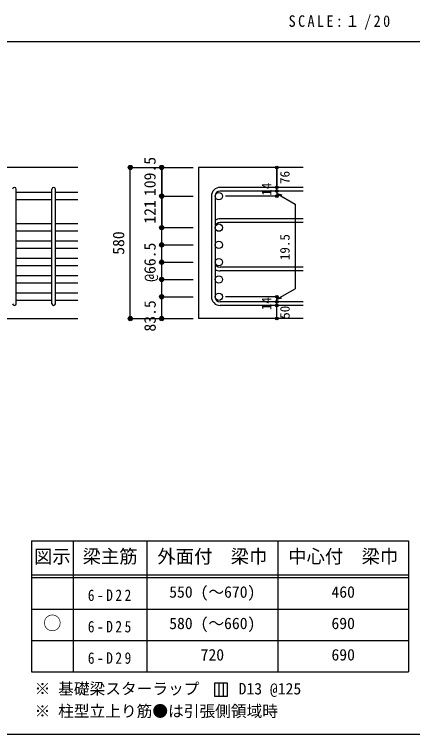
# Model space of a CAD drawing. Units: millimetres at full size, sheet at 1:20. Extents: x -3982 to 3969, y -2797 to 2801.
# Drawn here: x 900 to 2422, y -2797 to -45 of the extents above; entities that cross this region are included whole.
import ezdxf
from ezdxf.enums import TextEntityAlignment as Align

# ---------------------------------------------------------------- set-up
doc = ezdxf.new("R2010")
doc.units = ezdxf.units.MM
doc.header["$LTSCALE"] = 20
doc.header["$PDMODE"] = 32
doc.header["$PDSIZE"] = 10
for name, color, linetype in [('6-1_躯体線', 2, 'Continuous'), ('6-5_梁主筋', 7, 'Continuous'), ('6-6_S.T.P.', 7, 'Continuous'), ('6-7_文字', 7, 'Continuous'), ('6-D_寸法', 4, 'Continuous'), ('6-E_枠', 7, 'Continuous'), ('F-0_枠', 6, 'Continuous')]:
    doc.layers.add(name, color=color, linetype=linetype)
doc.styles.add('ＭＳ ゴシック', font='')
doc.styles.get('ＭＳ ゴシック').set_extended_font_data('MS Gothic')

msp = doc.modelspace()

# ---------------------------------------------------------------- linework, layer by layer
at = {"layer": '6-1_躯体線'}
for p, q in [((1143.29, -629.67), (-6.71, -629.67)), ((2003.29, -629.67), (1603.29, -629.67)), ((1603.29, -629.67), (1603.29, -1207.17)), ((743.29, -1207.17), (1143.29, -1207.17)), ((2003.29, -1207.17), (1603.29, -1207.17))]:
    msp.add_line(p, q, dxfattribs=at)
at = {"layer": '6-5_梁主筋'}
for p, q in [((1043.29, -725.28), (907.29, -725.28)), ((1143.29, -725.28), (1057.29, -725.28)), ((1043.29, -753.28), (907.29, -753.28)), ((1143.29, -753.28), (1057.29, -753.28)), ((1043.29, -845.67), (907.29, -845.67)), ((1143.29, -845.67), (1057.29, -845.67)), ((1043.29, -873.67), (907.29, -873.67)), ((1143.29, -873.67), (1057.29, -873.67)), ((1043.29, -911.67), (907.29, -911.67)), ((1143.29, -911.67), (1057.29, -911.67)), ((1043.29, -939.67), (907.29, -939.67)), ((1143.29, -939.67), (1057.29, -939.67)), ((1043.29, -977.67), (907.29, -977.67)), ((1143.29, -977.67), (1057.29, -977.67)), ((1043.29, -1005.67), (907.29, -1005.67)), ((1143.29, -1005.67), (1057.29, -1005.67)), ((1043.29, -1043.67), (907.29, -1043.67)), ((1143.29, -1043.67), (1057.29, -1043.67)), ((1043.29, -1071.67), (907.29, -1071.67)), ((1143.29, -1071.67), (1057.29, -1071.67)), ((1043.29, -1109.67), (907.29, -1109.67)), ((1143.29, -1109.67), (1057.29, -1109.67)), ((1043.29, -1137.67), (907.29, -1137.67)), ((1143.29, -1137.67), (1057.29, -1137.67))]:
    msp.add_line(p, q, dxfattribs=at)
at = {"layer": '6-5_梁主筋', "color": 3}
for centre in [(1681.29, -739.28), (1681.29, -859.67), (1681.29, -925.67), (1681.29, -991.67), (1681.29, -1057.67), (1681.29, -1123.67)]:
    msp.add_circle(centre, 14, dxfattribs=at)
at = {"layer": '6-6_S.T.P.'}
for p, q in [((907.29, -1150.17), (907.29, -712.78)), ((1043.29, -1150.17), (1043.29, -712.78)), ((1057.29, -1150.17), (1057.29, -712.78)), ((2003.29, -705.78), (1686.79, -705.78)), ((1653.29, -739.28), (1653.29, -1123.67)), ((1667.29, -739.28), (1667.29, -1123.67)), ((2003.29, -719.78), (1686.79, -719.78)), ((2003.29, -826.17), (1686.79, -826.17)), ((2003.29, -840.17), (1686.79, -840.17)), ((2003.29, -1011.17), (1686.79, -1011.17)), ((2003.29, -1025.17), (1686.79, -1025.17)), ((2003.29, -1143.17), (1686.79, -1143.17)), ((2003.29, -1157.17), (1686.79, -1157.17))]:
    msp.add_line(p, q, dxfattribs=at)
for centre, radius, start, end in [((900.29, -712.78), 7, 0, 180), ((1050.29, -712.78), 7, 0, 180), ((1686.79, -739.28), 33.5, 90, 180), ((1686.79, -739.28), 19.5, 90, 180), ((1686.79, -859.67), 33.5, 90, 125.59765), ((1686.79, -859.67), 19.5, 90, 180), ((1686.79, -991.67), 19.5, 180, 270), ((1686.79, -991.67), 33.5, 234.40235, 270), ((1686.79, -1123.67), 33.5, 180, 270), ((1686.79, -1123.67), 19.5, 180, 270), ((900.29, -1150.17), 7, 180, 0), ((1050.29, -1150.17), 7, 180, 0)]:
    msp.add_arc(centre, radius, start, end, dxfattribs=at)
at = {"layer": '6-7_文字'}
for p, q in [((1681.59, -2600.35), (1681.59, -2650.35)), ((1698.26, -2600.35), (1698.26, -2650.35))]:
    msp.add_line(p, q, dxfattribs=at)
msp.add_lwpolyline([(1664.93, -2650.35), (1714.93, -2650.35), (1714.93, -2600.35), (1664.93, -2600.35)], close=True, dxfattribs=at)
at = {"layer": '6-D_寸法'}
for p, q in [((1343.29, -629.67), (1463.29, -629.67)), ((1343.29, -629.67), (1463.29, -629.67)), ((1343.29, -629.67), (1463.29, -629.67)), ((1343.29, -1207.17), (1343.29, -629.67)), ((1463.29, -629.67), (1583.29, -629.67)), ((1903.29, -705.78), (1903.29, -629.67)), ((1903.29, -629.67), (1903.29, -705.78)), ((1903.29, -719.78), (1903.29, -705.78)), ((1463.29, -739.28), (1583.29, -739.28)), ((1463.29, -739.28), (1583.29, -739.28)), ((1903.29, -739.28), (1707.2, -739.28)), ((1903.29, -719.78), (1903.29, -739.28)), ((1903.29, -729.53), (1973.35, -769.98)), ((1903.29, -729.53), (1922.61, -734.71)), ((1973.35, -769.98), (1973.35, -1092.97)), ((1463.29, -859.67), (1583.29, -859.67)), ((1463.29, -1207.17), (1463.29, -859.67)), ((1463.29, -925.67), (1583.29, -925.67)), ((1463.29, -991.67), (1583.29, -991.67)), ((1463.29, -1057.67), (1583.29, -1057.67)), ((1903.29, -1133.42), (1973.35, -1092.97)), ((1463.29, -1123.67), (1583.29, -1123.67)), ((1463.29, -1123.67), (1583.29, -1123.67)), ((1463.29, -1123.67), (1583.29, -1123.67)), ((1903.29, -1123.67), (1707.2, -1123.67)), ((1903.29, -1143.17), (1903.29, -1123.67)), ((1903.29, -1133.42), (1922.61, -1128.25)), ((1903.29, -1157.17), (1903.29, -1143.17)), ((1903.29, -1207.17), (1903.29, -1157.17)), ((1343.29, -1207.17), (1463.29, -1207.17)), ((1463.29, -1207.17), (1583.29, -1207.17))]:
    msp.add_line(p, q, dxfattribs=at)
for points in [[(1463.29, -739.28), (1463.29, -629.67), (1463.29, -739.28)], [(1463.29, -859.67), (1463.29, -739.28), (1463.29, -859.67)]]:
    msp.add_lwpolyline(points, dxfattribs=at)
for centre, radius in [((1343.29, -629.67), 8), ((1343.29, -629.67), 7.2), ((1343.29, -629.67), 6.4), ((1343.29, -629.67), 5.6), ((1343.29, -629.67), 4.8), ((1343.29, -629.67), 4), ((1343.29, -629.67), 3.2), ((1343.29, -629.67), 2.4), ((1343.29, -629.67), 1.6), ((1343.29, -629.67), 0.8), ((1463.29, -629.67), 8), ((1463.29, -629.67), 7.2), ((1463.29, -629.67), 6.4), ((1463.29, -629.67), 5.6), ((1463.29, -629.67), 4.8), ((1463.29, -629.67), 4), ((1463.29, -629.67), 3.2), ((1463.29, -629.67), 2.4), ((1463.29, -629.67), 1.6), ((1463.29, -629.67), 0.8), ((1903.29, -629.67), 4), ((1903.29, -629.67), 3.6), ((1903.29, -629.67), 3.2), ((1903.29, -629.67), 2.8), ((1903.29, -629.67), 2.4), ((1903.29, -629.67), 2), ((1903.29, -629.67), 1.6), ((1903.29, -629.67), 1.2), ((1903.29, -629.67), 0.8), ((1903.29, -629.67), 0.4), ((1903.29, -705.78), 4), ((1903.29, -705.78), 3.6), ((1903.29, -705.78), 3.2), ((1903.29, -705.78), 2.8), ((1903.29, -705.78), 2.4), ((1903.29, -705.78), 2), ((1903.29, -705.78), 1.6), ((1903.29, -705.78), 1.2), ((1903.29, -705.78), 0.8), ((1903.29, -705.78), 0.4), ((1463.29, -739.28), 8), ((1463.29, -739.28), 7.2), ((1463.29, -739.28), 6.4), ((1463.29, -739.28), 5.6), ((1463.29, -739.28), 4.8), ((1463.29, -739.28), 4), ((1463.29, -739.28), 3.2), ((1463.29, -739.28), 2.4), ((1463.29, -739.28), 1.6), ((1463.29, -739.28), 0.8), ((1903.29, -719.78), 4), ((1903.29, -739.28), 4), ((1903.29, -719.78), 3.6), ((1903.29, -739.28), 3.6), ((1903.29, -719.78), 3.2), ((1903.29, -739.28), 3.2), ((1903.29, -719.78), 2.8), ((1903.29, -739.28), 2.8), ((1903.29, -719.78), 2.4), ((1903.29, -739.28), 2.4), ((1903.29, -719.78), 2), ((1903.29, -739.28), 2), ((1903.29, -719.78), 1.6), ((1903.29, -739.28), 1.6), ((1903.29, -719.78), 1.2), ((1903.29, -739.28), 1.2), ((1903.29, -719.78), 0.8), ((1903.29, -739.28), 0.8), ((1903.29, -719.78), 0.4), ((1903.29, -739.28), 0.4), ((1463.29, -859.67), 8), ((1463.29, -859.67), 7.2), ((1463.29, -859.67), 6.4), ((1463.29, -859.67), 5.6), ((1463.29, -859.67), 4.8), ((1463.29, -859.67), 4), ((1463.29, -859.67), 3.2), ((1463.29, -859.67), 2.4), ((1463.29, -859.67), 1.6), ((1463.29, -859.67), 0.8), ((1463.29, -925.67), 8), ((1463.29, -925.67), 7.2), ((1463.29, -925.67), 6.4), ((1463.29, -925.67), 5.6), ((1463.29, -925.67), 4.8), ((1463.29, -925.67), 4), ((1463.29, -925.67), 3.2), ((1463.29, -925.67), 2.4), ((1463.29, -925.67), 1.6), ((1463.29, -925.67), 0.8), ((1463.29, -991.67), 8), ((1463.29, -991.67), 7.2), ((1463.29, -991.67), 6.4), ((1463.29, -991.67), 5.6), ((1463.29, -991.67), 4.8), ((1463.29, -991.67), 4), ((1463.29, -991.67), 3.2), ((1463.29, -991.67), 2.4), ((1463.29, -991.67), 1.6), ((1463.29, -991.67), 0.8), ((1463.29, -1057.67), 8), ((1463.29, -1057.67), 7.2), ((1463.29, -1057.67), 6.4), ((1463.29, -1057.67), 5.6), ((1463.29, -1057.67), 4.8), ((1463.29, -1057.67), 4), ((1463.29, -1057.67), 3.2), ((1463.29, -1057.67), 2.4), ((1463.29, -1057.67), 1.6), ((1463.29, -1057.67), 0.8), ((1463.29, -1123.67), 8), ((1463.29, -1123.67), 7.2), ((1463.29, -1123.67), 6.4), ((1463.29, -1123.67), 5.6), ((1463.29, -1123.67), 4.8), ((1463.29, -1123.67), 4), ((1463.29, -1123.67), 3.2), ((1463.29, -1123.67), 2.4), ((1463.29, -1123.67), 1.6), ((1463.29, -1123.67), 0.8), ((1903.29, -1123.67), 4), ((1903.29, -1123.67), 3.6), ((1903.29, -1123.67), 3.2), ((1903.29, -1123.67), 2.8), ((1903.29, -1123.67), 2.4), ((1903.29, -1123.67), 2), ((1903.29, -1123.67), 1.6), ((1903.29, -1123.67), 1.2), ((1903.29, -1123.67), 0.8), ((1903.29, -1123.67), 0.4), ((1903.29, -1143.17), 4), ((1903.29, -1157.17), 4), ((1903.29, -1143.17), 3.6), ((1903.29, -1157.17), 3.6), ((1903.29, -1143.17), 3.2), ((1903.29, -1157.17), 3.2), ((1903.29, -1143.17), 2.8), ((1903.29, -1157.17), 2.8), ((1903.29, -1143.17), 2.4), ((1903.29, -1157.17), 2.4), ((1903.29, -1143.17), 2), ((1903.29, -1157.17), 2), ((1903.29, -1143.17), 1.6), ((1903.29, -1157.17), 1.6), ((1903.29, -1143.17), 1.2), ((1903.29, -1143.17), 0.8), ((1903.29, -1143.17), 0.4), ((1903.29, -1157.17), 1.2), ((1903.29, -1157.17), 0.8), ((1903.29, -1157.17), 0.4), ((1343.29, -1207.17), 8), ((1343.29, -1207.17), 7.2), ((1343.29, -1207.17), 6.4), ((1343.29, -1207.17), 5.6), ((1343.29, -1207.17), 4.8), ((1343.29, -1207.17), 4), ((1343.29, -1207.17), 3.2), ((1343.29, -1207.17), 2.4), ((1343.29, -1207.17), 1.6), ((1343.29, -1207.17), 0.8), ((1463.29, -1207.17), 8), ((1463.29, -1207.17), 7.2), ((1463.29, -1207.17), 6.4), ((1463.29, -1207.17), 5.6), ((1463.29, -1207.17), 4.8), ((1463.29, -1207.17), 4), ((1463.29, -1207.17), 3.2), ((1463.29, -1207.17), 2.4), ((1463.29, -1207.17), 1.6), ((1463.29, -1207.17), 0.8), ((1903.29, -1207.17), 4), ((1903.29, -1207.17), 3.6), ((1903.29, -1207.17), 3.2), ((1903.29, -1207.17), 2.8), ((1903.29, -1207.17), 2.4), ((1903.29, -1207.17), 2), ((1903.29, -1207.17), 1.6), ((1903.29, -1207.17), 1.2), ((1903.29, -1207.17), 0.8), ((1903.29, -1207.17), 0.4)]:
    msp.add_circle(centre, radius, dxfattribs=at)
at = {"layer": '6-D_寸法', "color": 7}
for p in [(1343.29, -629.67), (1463.29, -629.67), (1903.29, -629.67), (1903.29, -705.78), (1903.29, -719.78), (1463.29, -739.28), (1903.29, -739.28), (1463.29, -859.67), (1463.29, -925.67), (1463.29, -991.67), (1463.29, -1057.67), (1463.29, -1123.67), (1903.29, -1123.67), (1903.29, -1123.67), (1903.29, -1143.17), (1903.29, -1157.17), (1343.29, -1207.17), (1463.29, -1207.17), (1903.29, -1207.17)]:
    msp.add_point(p, dxfattribs=at)
at = {"layer": '6-E_枠', "color": 3}
for p, q in [((965.14, -2056.95), (965.14, -2556.95)), ((965.14, -2056.95), (2406.83, -2056.95)), ((2406.83, -2056.95), (2406.83, -2556.95)), ((965.14, -2556.95), (2406.83, -2556.95))]:
    msp.add_line(p, q, dxfattribs=at)
at = {"layer": '6-E_枠'}
for p, q in [((1125.14, -2056.95), (1125.14, -2556.95)), ((1406.83, -2056.95), (1406.83, -2556.95)), ((1906.83, -2056.95), (1906.83, -2556.95)), ((965.14, -2186.95), (2406.83, -2186.95)), ((965.14, -2196.95), (2406.83, -2196.95)), ((965.14, -2316.95), (2406.83, -2316.95)), ((965.14, -2436.95), (2406.83, -2436.95))]:
    msp.add_line(p, q, dxfattribs=at)
at = {"layer": 'F-0_枠', "color": 2}
msp.add_line((-3981.92, -148.03), (2482.4, -148.03), dxfattribs=at)
at = {"layer": 'F-0_枠'}
msp.add_line((3969.4, -2796.83), (-3981.92, -2796.83), dxfattribs=at)

# ---------------------------------------------------------------- texts
at = {"layer": '6-7_文字', "color": 2, "style": 'ＭＳ ゴシック'}
for s, p in [('図示', (975.14, -2156.95)), ('梁主筋', (1160.98, -2156.95)), ('外面付\u3000梁巾', (1446.83, -2156.95)), ('中心付\u3000梁巾', (1946.83, -2156.95)), ('○', (1010.14, -2411.95))]:
    msp.add_text(s, height=51.32, dxfattribs=at).set_placement(p, align=Align.BOTTOM_LEFT)
at = {"layer": '6-7_文字', "style": 'ＭＳ ゴシック'}
for s, p in [('550 (～670)', (1491.83, -2286.95)), ('460', (2111.83, -2286.95)), ('580 (～660)', (1491.83, -2406.95)), ('690', (2111.83, -2406.95)), ('720', (1611.83, -2526.95)), ('690', (2111.83, -2526.95)), ('※ 基礎梁スターラップ     D13 @125', (977.51, -2656.67)), ('※ 柱型立上り筋●は引張側領域時', (977.51, -2742.34))]:
    msp.add_text(s, height=43.99, dxfattribs=at).set_placement(p, align=Align.BOTTOM_LEFT)
at = {"layer": '6-7_文字', "color": 2, "insert": (1948.17, -103.03), "char_height": 43.99, "attachment_point": 7, "style": 'ＭＳ ゴシック'}
msp.add_mtext('\\T1.34;\\W0.9;SCALE:１/20', dxfattribs=at)
at = {"layer": '6-7_文字', "char_height": 43.99, "attachment_point": 7, "style": 'ＭＳ ゴシック'}
for s, insert in [('\\T1.38;\\W0.85;6-D22', (1180.98, -2286.95)), ('\\T1.38;\\W0.85;6-D25', (1180.98, -2406.95)), ('\\T1.38;\\W0.85;6-D29', (1180.98, -2526.95))]:
    msp.add_mtext(s, dxfattribs=dict(at, insert=insert))
at = {"layer": '6-D_寸法', "style": 'ＭＳ ゴシック'}
for s, height, p in [('109.5', 43.99, (1453.17, -738.89)), ('76', 36.66, (1963.15, -692.83)), ('14', 36.66, (1893.29, -737.71)), ('121', 43.99, (1453.29, -844.48)), ('580', 43.99, (1333.29, -963.42)), ('19.5', 36.66, (1962.9, -983.99)), ('@66.5', 43.99, (1453.29, -1066.67)), ('14', 36.66, (1892.63, -1174.84)), ('83.5', 43.99, (1453.55, -1256.85)), ('50', 36.66, (1963.36, -1207.97))]:
    msp.add_text(s, height=height, rotation=90, dxfattribs=at).set_placement(p, align=Align.BOTTOM_LEFT)

doc.saveas('drawing.dxf')
